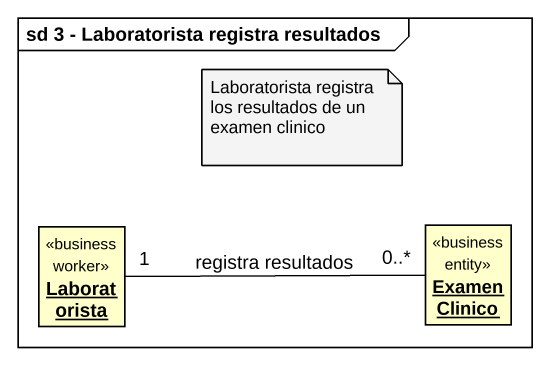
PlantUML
@startuml
mainframe sd 3 - Laboratorista registra resultados
hide circle
hide empty members
object Laboratorista <<business worker>>
object "Examen Clinico" as Examen_Clinico <<business entity>>
Laboratorista "1" -right- "0..*" Examen_Clinico : registra resultados
note as N1
  Laboratorista registra los resultados de un examen clinico
end note
@enduml
